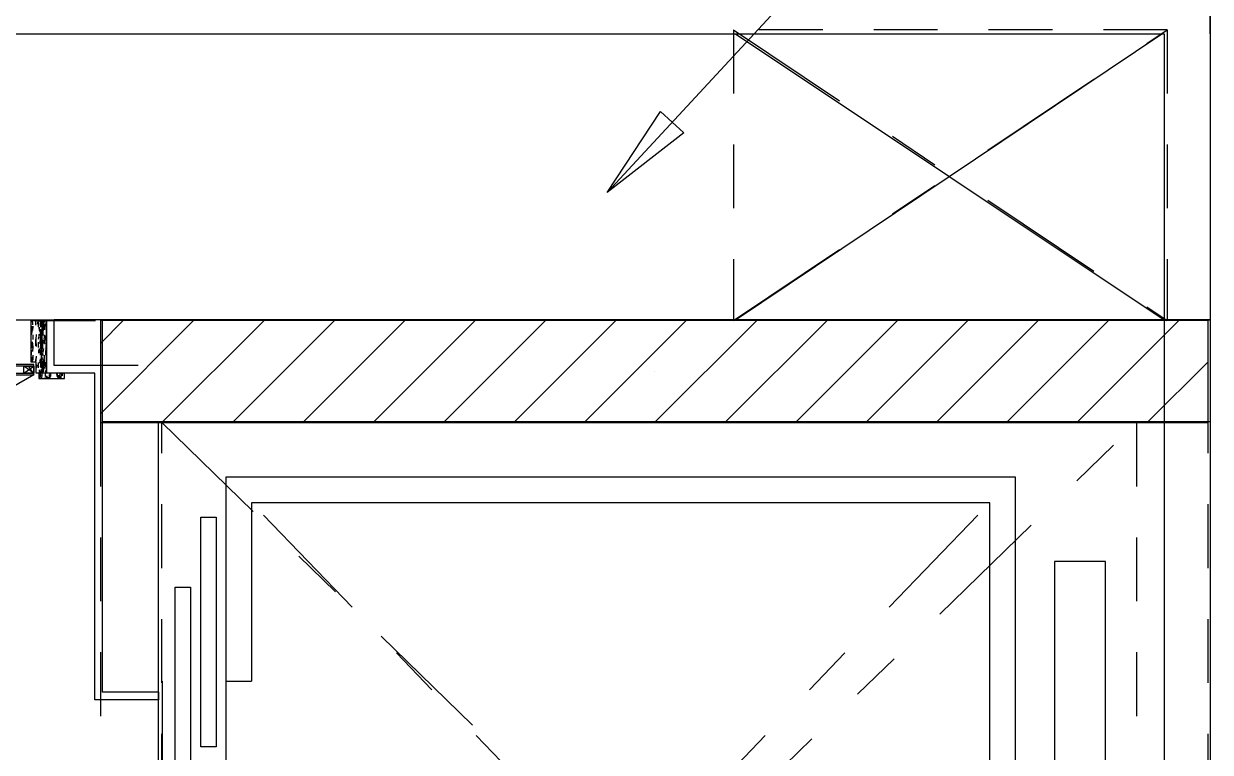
# Model space of a CAD drawing. Header units: millimetres. Extents: x 188.6 to 263.2, y 40.1 to 120.1.
# Drawn here: x 198.747 to 201.071, y 89.332 to 90.76 of the extents above; entities that cross this region are included whole.
import ezdxf

# ---------------------------------------------------------------- set-up
doc = ezdxf.new("R2010")
doc.units = ezdxf.units.MM
for name, pattern in [('DASHDOT2', [0.5, 0.25, -0.125, 0, -0.125]), ('HIDDEN2', [0.1875, 0.125, -0.0625]), ('XREF-TIPO$0$HIDDEN', [0.375, 0.25, -0.125])]:
    doc.linetypes.add(name, pattern=pattern)
for name, color, linetype in [('ARQ', 8, 'Continuous'), ('ESTR-PILARES', 11, 'Continuous'), ('ESTR-VIGAS', 11, 'HIDDEN2'), ('ESTRUTURA', 7, 'Continuous'), ('GAS-COL', 7, 'Continuous'), ('INC-PCF', 254, 'Continuous')]:
    doc.layers.add(name, color=color, linetype=linetype)
doc.styles.add('60-75', font='romans.shx', dxfattribs={"height": 0.12})
doc.dimstyles.new('IND75', dxfattribs={"dimtxt": 0.15, "dimasz": 0.1875, "dimexe": 0.15, "dimexo": 0, "dimgap": 0.1, "dimtad": 1, "dimzin": 10, "dimdsep": 46, "dimtxsty": '60-75', "dimcen": 0, "dimclrd": 256, "dimclre": 1, "dimclrt": 256, "dimadec": 0, "dimazin": 0, "dimtfac": 1, "dimtix": 1, "dimtmove": 2, "dimatfit": 3, "dimfxl": 0.15, "dimtolj": 1, "dimtzin": 6, "dimarcsym": 0})

# ---------------------------------------------------------------- blocks, each defined once
blk = doc.blocks.new('COBERTURA_29-09-2016')
at = {"layer": 'ESTR-PILARES', "linetype": 'Continuous'}
for p, q in [((-7.77999975000003, 3.617448750000013), (-7.597448250000031, 3.800000250000009)), ((-7.77999975000003, 3.755334750000017), (-7.735334250000028, 3.800000250000009)), ((-7.65956250000003, 3.600000000000013), (-7.459562250000028, 3.800000250000009)), ((-7.52167650000003, 3.600000000000013), (-7.321676250000031, 3.800000250000009)), ((-7.383790500000027, 3.600000000000013), (-7.183790250000027, 3.800000250000009)), ((-7.245904500000027, 3.600000000000013), (-7.045905000000028, 3.800000250000009)), ((-7.108019250000027, 3.600000000000013), (-6.908019000000026, 3.800000250000009)), ((-6.970133250000027, 3.600000000000013), (-6.770133000000026, 3.800000250000009)), ((-6.832247250000027, 3.600000000000013), (-6.632247000000023, 3.800000250000009)), ((-6.694361250000024, 3.600000000000013), (-6.494361750000023, 3.800000250000009)), ((-6.556476000000023, 3.600000000000013), (-6.356475750000026, 3.800000250000009)), ((-6.418590000000027, 3.600000000000013), (-6.218589750000023, 3.800000250000009)), ((-6.280704000000024, 3.600000000000013), (-6.080703750000026, 3.800000250000009)), ((-6.142818000000022, 3.600000000000013), (-5.942818500000023, 3.800000250000009)), ((-6.004932000000025, 3.600000000000013), (-5.804932500000023, 3.800000250000009)), ((-5.867046750000024, 3.600000000000013), (-5.667046500000023, 3.800000250000009)), ((-6.694999500000026, 3.700000500000013), (-6.694999500000026, 3.700000500000013)), ((-5.729160750000022, 3.600000000000013), (-5.610000000000019, 3.719161500000011))]:
    blk.add_line(p, q, dxfattribs=at)
blk.add_lwpolyline([(-7.77999975000003, 3.600000000000013), (-5.610000000000019, 3.600000000000013), (-5.610000000000019, 3.800000250000009), (-7.77999975000003, 3.800000250000009), (-7.77999975000003, 3.600000000000013)], dxfattribs=at)
at = {"layer": 'ESTR-VIGAS'}
for p, q in [((-6.540000000000028, 4.370039250000012), (-6.540000000000028, 3.800000250000009)), ((-5.689999500000019, 4.370000250000018), (-6.540000000000028, 4.370000250000018)), ((-5.689999500000019, 4.370039250000012), (-5.689999500000019, 3.800000250000009))]:
    blk.add_line(p, q, dxfattribs=at)
at = {"layer": 'ESTR-VIGAS', "linetype": 'DASHDOT2'}
for p, q in [((-6.540000000000028, 3.800000250000009), (-5.689999500000019, 4.370000250000018)), ((-6.540000000000028, 4.370000250000018), (-5.689999500000019, 3.800000250000009)), ((-7.659999750000027, 3.600000000000013), (-6.894231750000028, 2.854278750000004)), ((-6.565441500000027, 2.80590525000001), (-5.749999500000023, 3.600000000000013))]:
    blk.add_line(p, q, dxfattribs=at)
at = {"layer": 'ESTR-VIGAS'}
for points in [[(-8.139999750000031, 3.800000250000009), (-7.77999975000003, 3.800000250000009)], [(-7.77999975000003, 3.600000000000013), (-7.77999975000003, 1.740000000000008)], [(-7.659999750000027, 1.740000000000008), (-7.659999750000027, 3.600000000000013)], [(-5.749999500000023, 3.600000000000013), (-5.749999500000023, 1.740000000000008)], [(-5.610000000000019, 1.740000000000008), (-5.610000000000019, 3.600000000000013)]]:
    blk.add_lwpolyline(points, dxfattribs=at)
blk = doc.blocks.new('XREF-TIPO$0$A$C17B41C2F')
at = {"color": 0}
for p, q in [((-0.0500000473812179, 0.0168749634176493), (-0.0305222213037268, 0.0031507220119238)), ((-0.0305222213037268, 0.0168749634176493), (-0.0500000473812179, 0.0031507220119238)), ((0.2402610395802185, 0.0031372644007206), (0.2597388656577095, 0.0168749634176493)), ((0.2597388656577095, 0.0031372644007206), (0.2402610395802185, 0.0168749634176493))]:
    blk.add_line(p, q, dxfattribs=at)
at = {"color": 0, "ltscale": 0.5}
for p, q in [((0.5305221265416549, 0.0168749634176493), (0.5499999526191459, 0.0031507220119238)), ((0.5499999526191459, 0.0168749634176493), (0.5305221265416549, 0.0031507220119238))]:
    blk.add_line(p, q, dxfattribs=at)
for points in [[(-0.0500000473812179, -3.53902578e-08), (0.5499999526191459, -3.53902578e-08), (0.5499999526191459, 0.0199999641627073), (-0.0500000473812179, 0.0199999641627073)], [(-0.0500000473812179, 0.0031507220119238), (0.5499999526191459, 0.0031249653548002), (0.5499999526191459, 0.0168749634176493), (-0.0500000473812179, 0.0168749634176493), (-0.0500000473812179, 0.0031507220119238)], [(0.5499999526191459, 0.0031507220119238), (0.5305221265416549, 0.0031507220119238), (0.5305221265416549, 0.0168749634176493), (0.5499999526191459, 0.0168749634176493)]]:
    blk.add_lwpolyline(points, close=True, dxfattribs=at)
at = {"color": 0}
for points in [[(-0.0305222213037268, 0.0031507220119238), (-0.0500000473812179, 0.0031507220119238), (-0.0500000473812179, 0.0168749634176493), (-0.0305222213037268, 0.0168749634176493)], [(0.2597388656577095, 0.0168749634176493), (0.2402610395802185, 0.0168749634176493), (0.2402610395802185, 0.0031372644007206), (0.2597388656577095, 0.0031372644007206)]]:
    blk.add_lwpolyline(points, close=True, dxfattribs=at)
blk = doc.blocks.new('XREF-TIPO$0$ELEVADOR_PLANTA')
at = {"color": 0, "linetype": 'DASHDOT2'}
for p, q in [((1.622085831018139, -0.7499999999995453), (0.1749999999999545, 0.75)), ((0.1749999999999545, -0.75), (1.622085831018139, 0.7499999999997728)), ((0.3831291927175471, 0), (-0.3889575306740198, 0))]:
    blk.add_line(p, q, dxfattribs=at)
at = {"color": 0}
for p, q in [((0, 0.3999999999996362), (0, -0.3999999999996362)), ((0.125, 0.3999999999996362), (0.1749999999999545, 0.3999999999996362)), ((0.125, -0.3999999999996362), (0.1749999999999545, -0.3999999999996362))]:
    blk.add_line(p, q, dxfattribs=at)
for points in [[(1.672085831018208, 1e-16), (1.672085831018208, 0.7999999999999547), (0.125, 0.7999999999999547), (0.125, -0.7999999999997272), (1.672085831018208, -0.7999999999997272), (1.672085831018208, 1e-16)], [(1.622085831018139, 0.7499999999997728), (0.1749999999999545, 0.75), (0.1749999999999545, 0.3999999999996362)], [(1.622085831018139, 0), (1.622085831018139, 0.7499999999997728)], [(0.1749999999999545, -0.3999999999996362), (0.1749999999999545, -0.75), (1.622085831018139, -0.7499999999995453), (1.622085831018139, -1e-16)]]:
    blk.add_lwpolyline(points, dxfattribs=at)
for points in [[(0.1061367750055524, 0.7214636334188071), (0.1061367750055524, 0.2714636334187617), (0.0761367750055797, 0.2714636334187617), (0.0761367750055797, 0.7214636334188071)], [(1.74835040026759, 0.6345858310178558), (1.748350400264584, -0.6874999999999887), (1.848350400264607, -0.6875000000004434), (1.848350400267612, 0.6345858310176284)], [(0.0558090670525644, 0.5842823964339914), (0.0558090670525644, 0.1342823964339459), (0.0258090670525917, 0.1342823964339459), (0.0258090670525917, 0.5842823964339914)], [(0.0558090670525644, -0.5842823964339914), (0.0558090670525644, -0.1342823964339459), (0.0258090670525917, -0.1342823964339459), (0.0258090670525917, -0.5842823964339914)], [(0.1061367750055524, -0.7214636334188071), (0.1061367750055524, -0.2714636334187617), (0.0761367750055797, -0.2714636334187617), (0.0761367750055797, -0.7214636334188071)]]:
    blk.add_lwpolyline(points, close=True, dxfattribs=at)
blk = doc.blocks.new('A$C0BE265FA')
at = {"layer": 'ARQ'}
h = blk.add_hatch(dxfattribs=at)
h.set_pattern_fill('WOOD8', color=256, scale=0.04, angle=270, pattern_type=2)
h.set_pattern_definition([(259.6952000000001, (-12.49920000048087, 2.258038120000037), (-0.0399997950214397, -0.2400000384339161), [0.00447212, -0.4427414399999989]), (270, (-12.50000000040336, 2.253638120024105), (0.04, -0.04), [0.0044, -0.0356]), (288.4349, (-12.50000000040336, 2.249238120048175), (0.0399999361289083, -0.0800000173837185), [0.00379472, -0.1226963599999997]), (82.87499999999997, (-12.49880000046187, 2.24563811871303), (-0.0399999312757587, -0.2800000151938114), [0.00322492, -0.3192654]), (84.80559999999997, (-12.49840000044332, 2.248838118865022), (-0.0399998089879781, -0.4000000268017958), [0.00441816, -0.4373962800000001]), (104.0361999999999, (-12.49800000042387, 2.253238118840954), (-0.0399999222944498, 0.1200000218395896), [0.00494772, -0.15997648]), (279.4622999999999, (-12.49920000048087, 2.254838119848044), (0.0399999255680974, -0.2000000309478123), [0.00243312, -0.2408774]), (263.6598, (-12.49880000046187, 2.252438120200166), (0.0400000631583878, 0.3199999761042569), [0.00362216, -0.35859324]), (95.7105999999999, (-12.49920000048087, 2.248838118865022), (-0.0400000525866516, 0.3599999769398341), [0.00401996, -0.3979750799999979]), (78.69010000000002, (-12.49960000038436, 2.252838119521128), (-0.0399999052864643, -0.1600000300892381), [0.0020396, -0.2019211599999994]), (264.8056, (-12.49960000038436, 2.26163811947299), (0.039999808987978, 0.4000000268017958), [0.00441816, -0.4373962800000001]), (258.6901, (-12.50000000040336, 2.25723811949706), (0.0399999052864644, 0.160000030089238), [0.0040792, -0.19988156]), (270, (-12.50080000043999, 2.253238118840954), (0.04, -0.04), [0.0048, -0.0352]), (290.5559999999999, (-12.50080000043999, 2.248438119544061), (0.0799998398568635, -0.2000000737816969), [0.0034176, -0.3383425599999998]), (273.8140999999999, (-12.49960000038436, 2.24523811939207), (0.040000244958948, -0.5599999736578523), [0.00601332, -0.59531852]), (264.8056, (-12.49920000048087, 2.23923812027101), (0.039999808987978, 0.4000000268017958), [0.00441816, -0.4373962800000001]), (270, (-12.49960000038436, 2.234838120295079), (0.04, -0.04), [0.0044, -0.0356]), (275.1943999999999, (-12.49960000038436, 2.27043811942508), (0.0399998089879779, -0.4000000268017958), [0.00441816, -0.4373962800000001]), (264.8056, (-12.49920000048087, 2.266038119449149), (0.039999808987978, 0.4000000268017958), [0.00441816, -0.4373962800000001]), (270, (-12.49880000046187, 2.27043811942508), (0.04, -0.04), [0.0024, -0.0376]), (275.1943999999999, (-12.49880000046187, 2.268038119777201), (0.0399998089879779, -0.4000000268017958), [0.00441816, -0.4373962800000001]), (270, (-12.49840000044332, 2.263638119801044), (0.04, -0.04), [0.004, -0.036]), (280.3048000000001, (-12.49840000044332, 2.259638119145165), (-0.0399997950214397, 0.2400000384339161), [0.00447212, -0.4427414399999999]), (275.1943999999999, (-12.49760000040487, 2.255238119169006), (0.0399998089879779, -0.4000000268017958), [0.00441816, -0.4373962800000001]), (264.8056, (-12.49720000038587, 2.250838119193076), (0.039999808987978, 0.4000000268017958), [0.00441816, -0.4373962800000001]), (264.8056, (-12.49760000040487, 2.246438119216008), (0.039999808987978, 0.4000000268017958), [0.00441816, -0.4373962800000001]), (261.8699, (-12.49800000042387, 2.242038119240078), (0.03999997423262201, 0.2399999910584448), [0.00565684, -0.2771858399999989]), (270, (-12.49880000046187, 2.236438119439981), (0.04, -0.04), [0.006, -0.034]), (257.4712, (-12.52280000043811, 2.238038118585335), (-0.0399999841217957, -0.2000000128163639), [0.0036878, -0.36509396]), (264.2894000000001, (-12.52360000047611, 2.234438119112154), (0.0400000525866517, 0.3599999769398341), [0.00401996, -0.3979750800000001]), (278.1301, (-12.52280000043811, 2.238038118585335), (0.0399999742326217, -0.2399999910584448), [0.00282844, -0.2800142799999989]), (279.4622999999999, (-12.52240000041911, 2.235238119616042), (0.0399999255680974, -0.2000000309478123), [0.0048662, -0.23844428]), (270, (-12.52160000038111, 2.27043811942508), (0.04, -0.04), [0.0048, -0.0352]), (260.5377, (-12.52160000038111, 2.265638120128186), (0.0399999255680975, 0.2000000309478122), [0.00243312, -0.2408774]), (111.8014, (-12.52200000040011, 2.263238118616981), (0.039999996420026, -0.1200000109204308), [0.00215408, -0.21325252]), (102.9946, (-12.52280000043811, 2.265238118945035), (0.0799999031031338, -0.3600000307099759), [0.00533668, -0.5283298800000003]), (262.875, (-12.52280000043811, 2.233638118608951), (0.0399999312757587, 0.2800000151938114), [0.00322492, -0.3192654]), (277.1249999999999, (-12.52280000043811, 2.233638118608951), (0.0399999312757586, -0.2800000151938114), [0.00322492, -0.3192654]), (270, (-12.52240000041911, 2.27043811942508), (0.04, -0.04), [0.0032, -0.0368]), (104.0361999999999, (-12.52240000041911, 2.267238119273088), (-0.0399999222944498, 0.1200000218395896), [0.00329848, -0.16162576]), (266.6335, (-12.52120000047807, 2.26163811947299), (0.0400004385341795, 0.6399999728787479), [0.00681176, -0.6743637199999954]), (267.7094, (-12.52160000038111, 2.254838119848044), (0.0399998301250332, 0.9600000051670294), [0.010008, -0.9907916800000002]), (273.1797999999997, (-12.52200000040011, 2.244838120072016), (0.0399996416930523, -0.6800000201079799), [0.00721112, -0.713899159999999]), (279.4622999999999, (-12.52160000038111, 2.237638119264147), (0.0399999255680974, -0.2000000309478123), [0.00729932, -0.2360112]), (280.3048000000001, (-12.52520000043614, 2.27043811942508), (-0.0399997950214397, 0.2400000384339161), [0.00447212, -0.4427414399999999]), (285.9454, (-12.52440000039723, 2.266038119449149), (-0.0399999955718552, 0.1600000050660861), [0.00582408, -0.28538032]), (270, (-12.52280000043811, 2.260438119649051), (0.04, -0.04), [0.0052, -0.0348]), (261.8699, (-12.52280000043811, 2.255238119169006), (0.03999997423262201, 0.2399999910584448), [0.00565684, -0.2771858399999989]), (273.5762999999997, (-12.52360000047611, 2.249638119369136), (0.0399996286932698, -0.600000026173364), [0.00641248, -0.6348362799999997]), (261.2538, (-12.52320000045711, 2.243238119064017), (-0.0400001678823013, -0.279999973454254), [0.00526116, -0.5208566799999975]), (255.9638, (-12.52400000037914, 2.238038118585335), (0.0399999222944498, 0.1200000218395896), [0.00494772, -0.15997648]), (270, (-12.52520000043614, 2.233238119287989), (0.04, -0.04), [0.0028, -0.0372]), (84.80559999999997, (-12.52120000047807, 2.26163811947299), (-0.0399998089879781, -0.4000000268017958), [0.00883628, -0.4329781600000003]), (265.2363999999999, (-12.51880000048095, 2.27043811942508), (0.0399996613064506, 0.4400000378527836), [0.00963328, -0.4720305200000002]), (270, (-12.51960000040299, 2.260838118969104), (0.04, -0.04), [0.0092, -0.0308]), (274.0856, (-12.51960000040299, 2.251638119696053), (0.0399998452941668, -0.5200000059605934), [0.0112285199999999, -0.5501981999999951]), (270, (-12.51880000048095, 2.240438120095176), (0.04, -0.04), [0.01, -0.03]), (277.1249999999999, (-12.52720000041427, 2.27043811942508), (0.0399999312757586, -0.2800000151938114), [0.00967472, -0.3128155999999999]), (276.3401999999999, (-12.52600000047323, 2.260838118969104), (0.0400000631583877, -0.3199999761042569), [0.00724432, -0.35497108]), (267.5104, (-12.52520000043614, 2.253638120024105), (0.0400007146107918, 0.8799999791882172), [0.00920868, -0.91166048]), (263.4802, (-12.52560000045514, 2.244438118889092), (0.1199999810097493, 1.039999991634944), [0.01409112, -1.395022079999993]), (273.0127999999998, (-12.50120000045899, 2.27043811942508), (0.0400001641951631, -0.7200000004678956), [0.00761052, -0.7534413999999972]), (261.8699, (-12.50080000043999, 2.262838119297156), (0.03999997423262201, 0.2399999910584448), [0.00848528, -0.2743574399999988]), (267.6141, (-12.50200000038103, 2.254438118665119), (0.0399993108224177, 0.9200000209549773), [0.00960832, -0.9512246399999976]), (280.6197, (-12.50240000040094, 2.244838120072016), (-0.0800003233247348, 0.4399999361847267), [0.00651152, -0.6446412799999998]), (270, (-12.50120000045899, 2.238438119768034), (0.04, -0.04), [0.008, -0.032]), (266.8202, (-12.4964000004652, 2.27043811942508), (0.0399996416930524, 0.6800000201079799), [0.00721112, -0.7138991599999951]), (276.0089999999999, (-12.49680000048329, 2.263238118616981), (-0.0399999726992737, 0.3999999900362416), [0.007642, -0.7565569199999977]), (276.7098, (-12.4960000004462, 2.255638120352159), (-0.0399997552497612, 0.3600000399100522), [0.00684688, -0.6778428000000001]), (264.2894000000001, (-12.49520000040729, 2.248838118865022), (0.0400000525866517, 0.3599999769398341), [0.00803992, -0.39395512]), (257.9052, (-12.4960000004462, 2.240838119416139), (0.0800002693395147, 0.359999944064556), [0.00572712, -0.56698572]), (279.4622999999999, (-12.49720000038587, 2.235238119616042), (0.0399999255680974, -0.2000000309478123), [0.0048662, -0.23844428]), (273.8140999999999, (-12.50400000047602, 2.27043811942508), (0.040000244958948, -0.5599999736578523), [0.00601332, -0.59531852]), (257.1957, (-12.50360000045702, 2.264438120304021), (0.1200002955069241, 0.519999913875351), [0.0090244, -0.89341672]), (270, (-12.50560000043606, 2.255638120352159), (0.04, -0.04), [0.01, -0.03]), (275.4402999999999, (-12.50560000043606, 2.24563811871303), (-0.0399997348496507, 0.4400000124883264), [0.008438, -0.8353629199999995]), (276.7098, (-12.50480000039806, 2.237238119943185), (-0.0399997552497612, 0.3600000399100522), [0.00684688, -0.6778428000000001]), (270, (-12.49360000044817, 2.27043811942508), (0.04, -0.04), [0.0068, -0.0332]), (278.1301, (-12.49360000044817, 2.263638119801044), (0.0399999742326217, -0.2399999910584448), [0.01131372, -0.2715289999999988]), (267.6141, (-12.49200000048904, 2.252438120200166), (0.0399993108224177, 0.9200000209549773), [0.00960832, -0.9512246399999976]), (264.4725, (-12.49240000039117, 2.242838119743963), (-0.0799994151865982, -0.840000068775989), [0.01245792, -1.233334999999995]), (276.8428, (-12.53000000042993, 2.27043811942508), (-0.0800003199169901, 0.6799999746191423), [0.0100717599999999, -0.9971025199999948]), (270, (-12.52880000037339, 2.260438119649051), (0.04, -0.04), [0.0112, -0.0288]), (266.3478000000001, (-12.52880000037339, 2.249238120048175), (0.0799994919411374, 1.240000037688629), [0.0188382399999999, -1.864987639999995]), (270, (-12.51600000046437, 2.27043811942508), (0.04, -0.04), [0.0096, -0.0304]), (274.7635999999998, (-12.51600000046437, 2.260838118969104), (0.0399996613064503, -0.4400000378527836), [0.00963328, -0.4720305199999994]), (268.1524, (-12.51520000042592, 2.251238118513128), (0.0399997735908693, 1.200000018572352), [0.01240644, -1.228238559999994]), (267.2737, (-12.51560000044492, 2.238838119088085), (0.0399998407090878, 0.8000000117989386), [0.00840952, -0.8325423200000001]), (264.8056, (-12.50960000039322, 2.27043811942508), (0.039999808987978, 0.4000000268017958), [0.00883628, -0.4329781600000003]), (270, (-12.51040000043122, 2.26163811947299), (0.04, -0.04), [0.0128, -0.0272]), (271.9091999999997, (-12.51040000043122, 2.248838118865022), (0.0400009696431282, -1.159999961263149), [0.01200668, -1.188659799999992]), (273.5762999999997, (-12.51000000041222, 2.236838118760033), (0.0399996286932698, -0.600000026173364), [0.00641248, -0.6348362799999997])])
h.paths.add_polyline_path([(-12.56000000045924, 2.202329219906005), (-12.55000000044947, 2.202329219906005), (-12.55000000044947, 2.180329218386305), (-12.53000000042993, 2.180329218386305), (-12.52999998935684, 2.285306006475138), (-12.55999998938523, 2.285306006475138)])
h = blk.add_hatch(dxfattribs=at)
h.set_pattern_fill('WOOD8', color=256, scale=0.04, angle=270, pattern_type=2)
h.set_pattern_definition([(259.6952000000001, (-12.46420000056514, 2.167929218961262), (-0.0399997950214397, -0.2400000384339161), [0.00447212, -0.4427414399999989]), (270, (-12.46500000048718, 2.163529218985103), (0.04, -0.04), [0.0044, -0.0356]), (288.4349, (-12.46500000048718, 2.159129219009173), (0.0399999361289083, -0.0800000173837185), [0.00379472, -0.1226963599999997]), (82.87499999999997, (-12.46380000054614, 2.155529217674029), (-0.0399999312757587, -0.2800000151938114), [0.00322492, -0.3192654]), (84.80559999999997, (-12.46340000052714, 2.158729217826248), (-0.0399998089879781, -0.4000000268017958), [0.00441816, -0.4373962800000001]), (104.0361999999999, (-12.46300000050814, 2.163129217802179), (-0.0399999222944498, 0.1200000218395896), [0.00494772, -0.15997648]), (279.4622999999999, (-12.46420000056514, 2.16472921880927), (0.0399999255680974, -0.2000000309478123), [0.00243312, -0.2408774]), (263.6598, (-12.46380000054614, 2.162329219161164), (0.0400000631583878, 0.3199999761042569), [0.00362216, -0.35859324]), (95.7105999999999, (-12.46420000056514, 2.158729217826248), (-0.0400000525866516, 0.3599999769398341), [0.00401996, -0.3979750799999979]), (78.69010000000002, (-12.46460000046727, 2.162729218482126), (-0.0399999052864643, -0.1600000300892381), [0.0020396, -0.2019211599999994]), (264.8056, (-12.46460000046727, 2.171529218434215), (0.039999808987978, 0.4000000268017958), [0.00441816, -0.4373962800000001]), (258.6901, (-12.46500000048718, 2.167129218458056), (0.0399999052864644, 0.160000030089238), [0.0040792, -0.19988156]), (270, (-12.46580000052381, 2.163129217802179), (0.04, -0.04), [0.0048, -0.0352]), (290.5559999999999, (-12.46580000052381, 2.158329218505059), (0.0799998398568635, -0.2000000737816969), [0.0034176, -0.3383425599999998]), (273.8140999999999, (-12.46460000046727, 2.155129218353067), (0.040000244958948, -0.5599999736578523), [0.00601332, -0.59531852]), (264.8056, (-12.46420000056514, 2.149129219233145), (0.039999808987978, 0.4000000268017958), [0.00441816, -0.4373962800000001]), (270, (-12.46460000046727, 2.144729219257214), (0.04, -0.04), [0.0044, -0.0356]), (275.1943999999999, (-12.46460000046727, 2.180329218386305), (0.0399998089879779, -0.4000000268017958), [0.00441816, -0.4373962800000001]), (264.8056, (-12.46420000056514, 2.175929218410145), (0.039999808987978, 0.4000000268017958), [0.00441816, -0.4373962800000001]), (270, (-12.46380000054614, 2.180329218386305), (0.04, -0.04), [0.0024, -0.0376]), (275.1943999999999, (-12.46380000054614, 2.177929218738198), (0.0399998089879779, -0.4000000268017958), [0.00441816, -0.4373962800000001]), (270, (-12.46340000052714, 2.173529218762269), (0.04, -0.04), [0.004, -0.036]), (280.3048000000001, (-12.46340000052714, 2.169529218106163), (-0.0399997950214397, 0.2400000384339161), [0.00447212, -0.4427414399999999]), (275.1943999999999, (-12.46260000048915, 2.165129218130231), (0.0399998089879779, -0.4000000268017958), [0.00441816, -0.4373962800000001]), (264.8056, (-12.46220000047015, 2.160729218154073), (0.039999808987978, 0.4000000268017958), [0.00441816, -0.4373962800000001]), (264.8056, (-12.46260000048915, 2.156329218178143), (0.039999808987978, 0.4000000268017958), [0.00441816, -0.4373962800000001]), (261.8699, (-12.46300000050814, 2.151929218201074), (0.03999997423262201, 0.2399999910584448), [0.00565684, -0.2771858399999988]), (270, (-12.46380000054614, 2.146329218401206), (0.04, -0.04), [0.006, -0.034]), (257.4712, (-12.48780000052238, 2.147929217546105), (-0.0399999841217957, -0.2000000128163639), [0.0036878, -0.36509396]), (264.2894000000001, (-12.48860000055902, 2.144329218073153), (0.0400000525866517, 0.3599999769398341), [0.00401996, -0.3979750800000001]), (278.1301, (-12.48780000052238, 2.147929217546105), (0.0399999742326217, -0.2399999910584448), [0.00282844, -0.2800142799999989]), (279.4622999999999, (-12.48740000050202, 2.145129218577038), (0.0399999255680974, -0.2000000309478123), [0.0048662, -0.23844428]), (270, (-12.48660000046493, 2.180329218386305), (0.04, -0.04), [0.0048, -0.0352]), (260.5377, (-12.48660000046493, 2.175529219090094), (0.0399999255680975, 0.2000000309478122), [0.00243312, -0.2408774]), (111.8014, (-12.48700000048302, 2.173129217579115), (0.039999996420026, -0.1200000109204308), [0.00215408, -0.21325252]), (102.9946, (-12.48780000052238, 2.175129217907168), (0.0799999031031338, -0.3600000307099759), [0.00533668, -0.5283298800000003]), (262.875, (-12.48780000052238, 2.143529217570176), (0.0399999312757587, 0.2800000151938114), [0.00322492, -0.3192654]), (277.1249999999999, (-12.48780000052238, 2.143529217570176), (0.0399999312757586, -0.2800000151938114), [0.00322492, -0.3192654]), (270, (-12.48740000050202, 2.180329218386305), (0.04, -0.04), [0.0032, -0.0368]), (104.0361999999999, (-12.48740000050202, 2.177129218234084), (-0.0399999222944498, 0.1200000218395896), [0.00329848, -0.16162576]), (266.6335, (-12.48620000056235, 2.171529218434215), (0.0400004385341795, 0.6399999728787479), [0.00681176, -0.6743637199999954]), (267.7094, (-12.48660000046493, 2.16472921880927), (0.0399998301250332, 0.9600000051670294), [0.010008, -0.9907916800000002]), (273.1797999999997, (-12.48700000048302, 2.154729219033241), (0.0399996416930523, -0.6800000201079799), [0.00721112, -0.713899159999999]), (279.4622999999999, (-12.48660000046493, 2.147529218225145), (0.0399999255680974, -0.2000000309478123), [0.00729932, -0.2360112]), (280.3048000000001, (-12.49020000051905, 2.180329218386305), (-0.0399997950214397, 0.2400000384339161), [0.00447212, -0.4427414399999999]), (285.9454, (-12.48940000048105, 2.175929218410145), (-0.0399999955718552, 0.1600000050660861), [0.00582408, -0.28538032]), (270, (-12.48780000052238, 2.170329218610276), (0.04, -0.04), [0.0052, -0.0348]), (261.8699, (-12.48780000052238, 2.165129218130231), (0.03999997423262201, 0.2399999910584448), [0.00565684, -0.2771858399999988]), (273.5762999999997, (-12.48860000055902, 2.159529218330134), (0.0399996286932698, -0.600000026173364), [0.00641248, -0.6348362799999997]), (261.2538, (-12.48820000054093, 2.15312921802615), (-0.0400001678823013, -0.279999973454254), [0.00526116, -0.5208566799999974]), (255.9638, (-12.48900000046205, 2.147929217546105), (0.0399999222944498, 0.1200000218395896), [0.00494772, -0.15997648]), (270, (-12.49020000051905, 2.143129218249213), (0.04, -0.04), [0.0028, -0.0372]), (84.80559999999997, (-12.48620000056235, 2.171529218434215), (-0.0399998089879781, -0.4000000268017958), [0.00883628, -0.4329781600000003]), (265.2363999999999, (-12.48380000056522, 2.180329218386305), (0.0399996613064506, 0.4400000378527836), [0.00963328, -0.4720305200000002]), (270, (-12.48460000048635, 2.170729217930101), (0.04, -0.04), [0.0092, -0.0308]), (274.0856, (-12.48460000048635, 2.161529218657278), (0.0399998452941668, -0.5200000059605934), [0.0112285199999999, -0.5501981999999951]), (270, (-12.48380000056522, 2.150329219057084), (0.04, -0.04), [0.01, -0.03]), (277.1249999999999, (-12.49220000049809, 2.180329218386305), (0.0399999312757586, -0.2800000151938114), [0.00967472, -0.3128155999999999]), (276.3401999999999, (-12.49100000055705, 2.170729217930101), (0.0400000631583877, -0.3199999761042569), [0.00724432, -0.35497108]), (267.5104, (-12.49020000051905, 2.163529218985103), (0.0400007146107918, 0.8799999791882172), [0.00920868, -0.91166048]), (263.4802, (-12.49060000053805, 2.15432921785009), (0.1199999810097493, 1.039999991634944), [0.01409112, -1.395022079999993]), (273.0127999999998, (-12.46620000054418, 2.180329218386305), (0.0400001641951631, -0.7200000004678956), [0.00761052, -0.7534413999999972]), (261.8699, (-12.46580000052381, 2.172729218258155), (0.03999997423262201, 0.2399999910584448), [0.00848528, -0.2743574399999988]), (267.6141, (-12.4670000004653, 2.164329217626117), (0.0399993108224177, 0.9200000209549773), [0.00960832, -0.9512246399999976]), (280.6197, (-12.46740000048385, 2.154729219033241), (-0.0800003233247348, 0.4399999361847267), [0.00651152, -0.6446412799999998]), (270, (-12.46620000054418, 2.148329218729031), (0.04, -0.04), [0.008, -0.032]), (266.8202, (-12.46140000054811, 2.180329218386305), (0.0399996416930524, 0.6800000201079799), [0.00721112, -0.713899159999995]), (276.0089999999999, (-12.46180000056711, 2.173129217579115), (-0.0399999726992737, 0.3999999900362416), [0.007642, -0.7565569199999977]), (276.7098, (-12.46100000053002, 2.165529219313156), (-0.0399997552497612, 0.3600000399100522), [0.00684688, -0.6778428000000001]), (264.2894000000001, (-12.46020000049111, 2.158729217826248), (0.0400000525866517, 0.3599999769398341), [0.00803992, -0.39395512]), (257.9052, (-12.46100000053002, 2.150729218377136), (0.0800002693395147, 0.359999944064556), [0.00572712, -0.56698572]), (279.4622999999999, (-12.46220000047015, 2.145129218577038), (0.0399999255680974, -0.2000000309478123), [0.0048662, -0.23844428]), (273.8140999999999, (-12.46900000055984, 2.180329218386305), (0.040000244958948, -0.5599999736578523), [0.00601332, -0.59531852]), (257.1957, (-12.4686000005413, 2.174329219265245), (0.1200002955069241, 0.519999913875351), [0.0090244, -0.89341672]), (270, (-12.47060000051988, 2.165529219313156), (0.04, -0.04), [0.01, -0.03]), (275.4402999999999, (-12.47060000051988, 2.155529217674029), (-0.0399997348496507, 0.4400000124883264), [0.008438, -0.8353629199999995]), (276.7098, (-12.46980000048097, 2.147129218905091), (-0.0399997552497612, 0.3600000399100522), [0.00684688, -0.6778428000000001]), (270, (-12.45860000053244, 2.180329218386305), (0.04, -0.04), [0.0068, -0.0332]), (278.1301, (-12.45860000053244, 2.173529218762269), (0.0399999742326217, -0.2399999910584448), [0.01131372, -0.2715289999999988]), (267.6141, (-12.4570000005724, 2.162329219161164), (0.0399993108224177, 0.9200000209549773), [0.00960832, -0.9512246399999976]), (264.4725, (-12.45740000047499, 2.152729218705189), (-0.0799994151865982, -0.840000068775989), [0.01245792, -1.233334999999995]), (276.8428, (-12.49500000051512, 2.180329218386305), (-0.0800003199169901, 0.6799999746191423), [0.0100717599999999, -0.9971025199999948]), (270, (-12.49380000045812, 2.170329218610276), (0.04, -0.04), [0.0112, -0.0288]), (266.3478000000001, (-12.49380000045812, 2.159129219009173), (0.0799994919411374, 1.240000037688629), [0.0188382399999999, -1.864987639999995]), (270, (-12.48100000054819, 2.180329218386305), (0.04, -0.04), [0.0096, -0.0304]), (274.7635999999998, (-12.48100000054819, 2.170729217930101), (0.0399996613064503, -0.4400000378527836), [0.00963328, -0.4720305199999992]), (268.1524, (-12.48020000051019, 2.161129217474126), (0.0399997735908693, 1.200000018572352), [0.01240644, -1.228238559999994]), (267.2737, (-12.48060000052919, 2.148729218049084), (0.0399998407090878, 0.8000000117989386), [0.00840952, -0.8325423200000001]), (264.8056, (-12.47460000047704, 2.180329218386305), (0.039999808987978, 0.4000000268017958), [0.00883628, -0.4329781600000003]), (270, (-12.47540000051504, 2.171529218434215), (0.04, -0.04), [0.0128, -0.0272]), (271.9091999999997, (-12.47540000051504, 2.158729217826248), (0.0400009696431282, -1.159999961263149), [0.01200668, -1.188659799999992]), (273.5762999999997, (-12.47500000049604, 2.146729217722167), (0.0399996286932698, -0.600000026173364), [0.00641248, -0.6348362799999997])])
h.paths.add_polyline_path([(-12.54500000044481, 2.180329218386305), (-12.54500000044481, 2.170329218610276), (-12.49500000051512, 2.170329218610276), (-12.49500000051512, 2.180329218386305)])
for p, q in [((-10.25002353859918, 2.845279956321973), (-10.25003693466078, 5.065142784766294)), ((-10.25002353860009, 5.065142784766294), (-10.25002353860009, 1.495142784766358)), ((-13.95002069882184, 2.845279956321973), (-10.339999939682, 2.845279956321973)), ((-11.18032878240728, 2.845279956321973), (-10.339999939682, 2.285306006475138)), ((-11.18032878240728, 2.285306006475138), (-10.34504784005639, 2.845279956321973)), ((-10.339999939682, 2.845279956321973), (-10.339999939682, 0.3251414488602222)), ((-13.75500251060384, 2.285306006475138), (-12.55999998938523, 2.285306006475138)), ((-12.52999997887991, 2.285306006475138), (-12.53000000042993, 2.180329218386305)), ((-12.52999998935684, 2.180306006475348), (-12.52999998935684, 2.285306006475138)), ((-12.52999998935684, 2.285306006475138), (-12.51499998935696, 2.285306006475138)), ((-10.2499868915711, 2.285306006475138), (-12.51499998935696, 2.285306006475138)), ((-12.51499998935696, 2.195306006475219), (-12.51499998935696, 2.285306006475138)), ((-12.42032878240616, 1.555053233363878), (-12.42034313890599, 2.285150382185975)), ((-12.35023291056222, 2.195306006475219), (-12.51499998935696, 2.195306006475219)), ((-10.2499868915711, 2.185306006475228), (-10.25000001154103, 0.0251415237069068)), ((-12.43532878240739, 2.180306006475348), (-12.52999998935684, 2.180306006475348)), ((-12.43532878240739, 1.540053233364004), (-12.43532878240739, 2.180306006475348)), ((-12.42032878240707, 2.085150383215931), (-10.32009631439541, 2.085149901717159)), ((-12.31032878240739, 1.555053233363878), (-12.310315662437, 2.085150449457159)), ((-10.3399872942241, 2.085306006480095), (-10.34000041419449, 0.2251414488589489)), ((-12.31032878240739, 1.540053233364004), (-12.43532878240739, 1.540053233364004)), ((-12.31032878240739, 1.555053233363878), (-12.42032878240616, 1.555053233363878)), ((-12.31032878240739, 1.555053233363878), (-12.31032878240739, 1.540053233364004)), ((-12.31032878070209, 0.7250532333639513), (-12.31032878070209, 1.555053233364786))]:
    blk.add_line(p, q, dxfattribs=at)
at = {"layer": 'ARQ', "ltscale": 0.5}
blk.add_lwpolyline([(-12.53000000042993, 2.180329218386305), (-12.55000000044947, 2.180329218386305), (-12.55000000044947, 2.202329219906005), (-12.56000000045924, 2.202329219906005), (-12.55999998938523, 2.285306006475138), (-12.52999998935684, 2.285306006475138), (-12.53000000042993, 2.180329218386305)], dxfattribs=at)
blk.add_lwpolyline([(-12.53000000042993, 2.180329218386305), (-12.55000000044947, 2.180329218386305), (-12.55000000044947, 2.202329219906005), (-12.56000000045924, 2.202329219906005), (-12.55999998938523, 2.285306006475138), (-12.52999998935684, 2.285306006475138), (-12.53000000042993, 2.180329218386305)], dxfattribs=at)
at = {"layer": 'ARQ'}
blk.add_lwpolyline([(-12.42032878240707, 2.285150383215976), (-10.2499868915711, 2.285306006475138), (-10.2499868915711, 2.085306006475319), (-12.42032878240707, 2.085150383215931)], close=True, dxfattribs=at)
blk.add_lwpolyline([(-12.42032878240707, 2.285150383215976), (-10.2499868915711, 2.285306006475138), (-10.2499868915711, 2.085306006475319), (-12.42032878240707, 2.085150383215931)], close=True, dxfattribs=at)
at = {"layer": 'ARQ', "linetype": 'XREF-TIPO$0$HIDDEN', "ltscale": 0.3}
blk.add_lwpolyline([(-13.08461524249606, 1.894565939855055), (-12.56500000022515, 2.194565939855009), (-12.55500000044913, 2.177245432167183), (-13.07461524271912, 1.877245432167001)], close=True, dxfattribs=at)
blk.add_lwpolyline([(-13.08461524249606, 1.894565939855055), (-12.56500000022515, 2.194565939855009), (-12.55500000044913, 2.177245432167183), (-13.07461524271912, 1.877245432167001)], close=True, dxfattribs=at)
at = {"layer": 'ARQ', "ltscale": 0.5}
blk.add_lwpolyline([(-12.54500000044481, 2.170329218610276), (-12.49500000051512, 2.170329218610276), (-12.49500000051512, 2.180329218386305), (-12.54500000044481, 2.180329218386305)], close=True, dxfattribs=at)
blk.add_lwpolyline([(-12.54500000044481, 2.170329218610276), (-12.49500000051512, 2.170329218610276), (-12.49500000051512, 2.180329218386305), (-12.54500000044481, 2.180329218386305)], close=True, dxfattribs=at)
at = {"layer": 'ARQ', "rotation": 180}
blk.add_blockref('XREF-TIPO$0$A$C17B41C2F', (-12.60500004783034, 2.197245396329889), dxfattribs=at)
at = {"layer": 'ARQ'}
blk.add_blockref('XREF-TIPO$0$ELEVADOR_PLANTA', (-12.30364686548228, 1.17668081646525), dxfattribs=at)

msp = doc.modelspace()

# ---------------------------------------------------------------- block references
at = {"layer": 'ESTRUTURA'}
msp.add_blockref('COBERTURA_29-09-2016', (206.6770096204037, 86.37836843792485), dxfattribs=at)

# ---------------------------------------------------------------- next in the draw order: block references
at = {"layer": 'ARQ'}
msp.add_blockref('A$C0BE265FA', (211.3213003042506, 87.89474862344903), dxfattribs=at)

# ---------------------------------------------------------------- next in the draw order: linework, layer by layer
at = {"layer": 'INC-PCF'}
for points in [[(199.1237637624561, 89.79279520218829), (199.1237637624561, 89.34279520218823), (199.0937637624561, 89.34279520218823), (199.0937637624561, 89.79279520218829)], [(199.0734360545031, 89.65561396520346), (199.0734360545031, 89.2056139652034), (199.0434360545031, 89.2056139652034), (199.0434360545031, 89.65561396520346)]]:
    msp.add_lwpolyline(points, close=True, dxfattribs=at)

# ---------------------------------------------------------------- next in the draw order: leaders
at = {"layer": 'GAS-COL'}
msp.add_leader([(199.8897568832623, 90.42966772107741), (200.2453338315722, 90.81392019869936)], dimstyle='IND75', override={"dimldrblk": 'ClosedBlank'}, dxfattribs=at)

doc.saveas('drawing.dxf')
